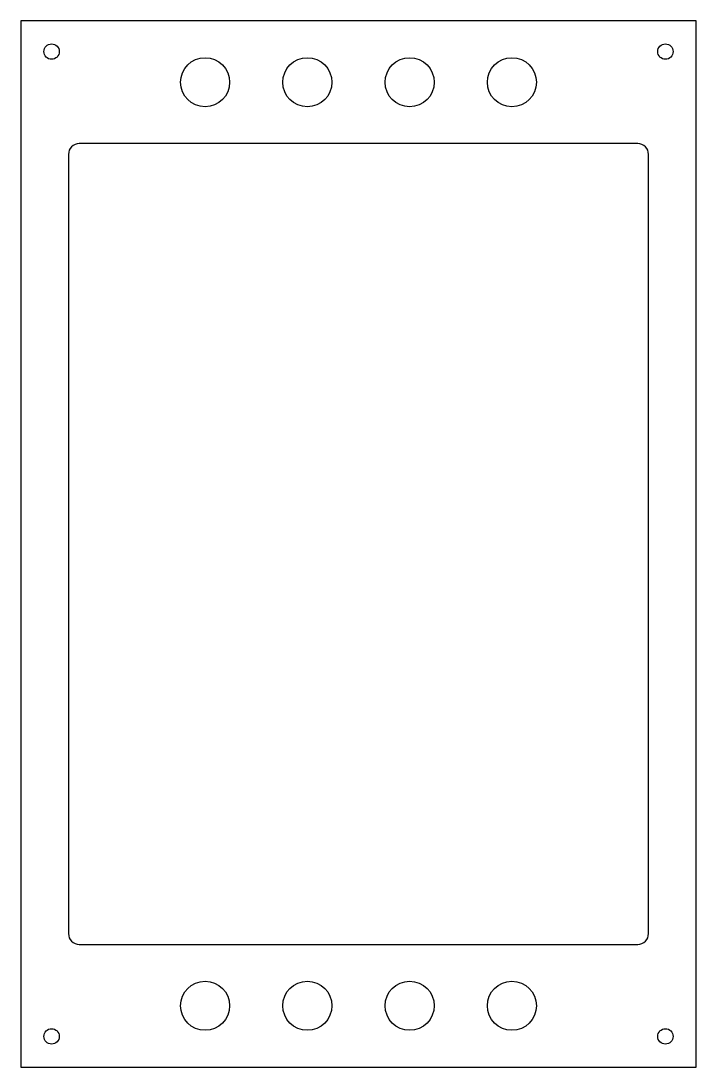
# Model space of a CAD drawing. Header units: millimetres. Extents: x -110 to 110, y -170 to 170.
import ezdxf

# ---------------------------------------------------------------- set-up
doc = ezdxf.new("R2010")
doc.units = ezdxf.units.MM

msp = doc.modelspace()

# ---------------------------------------------------------------- linework, layer by layer
at = {"color": 7, "linetype": 'Continuous', "lineweight": 25}
for p, q in [((-110, 170.5), (-110, -170.5)), ((110, 170.5), (-110, 170.5)), ((110, -170.5), (110, 170.5)), ((91, 130.5), (-91, 130.5)), ((-94.5, 127), (-94.5, -127)), ((94.5, -127), (94.5, 127)), ((-91, -130.5), (91, -130.5)), ((-110, -170.5), (110, -170.5))]:
    msp.add_line(p, q, dxfattribs=at)
for centre, radius in [((-100, 160.5), 2.5), ((100, 160.5), 2.5), ((-50, 150.5), 8), ((-16.67, 150.5), 8), ((16.67, 150.5), 8), ((50, 150.5), 8), ((-50, -150.5), 8), ((-16.67, -150.5), 8), ((16.67, -150.5), 8), ((50, -150.5), 8), ((-100, -160.5), 2.5), ((100, -160.5), 2.5)]:
    msp.add_circle(centre, radius, dxfattribs=at)
for centre, start, end in [((-91, 127), 89.9997, 180.0003), ((91, 127), 359.9997, 90.0003), ((-91, -127), 179.9997, 270.0003), ((91, -127), 269.9997, 0.0003)]:
    msp.add_arc(centre, 3.5, start, end, dxfattribs=at)

doc.saveas('drawing.dxf')
